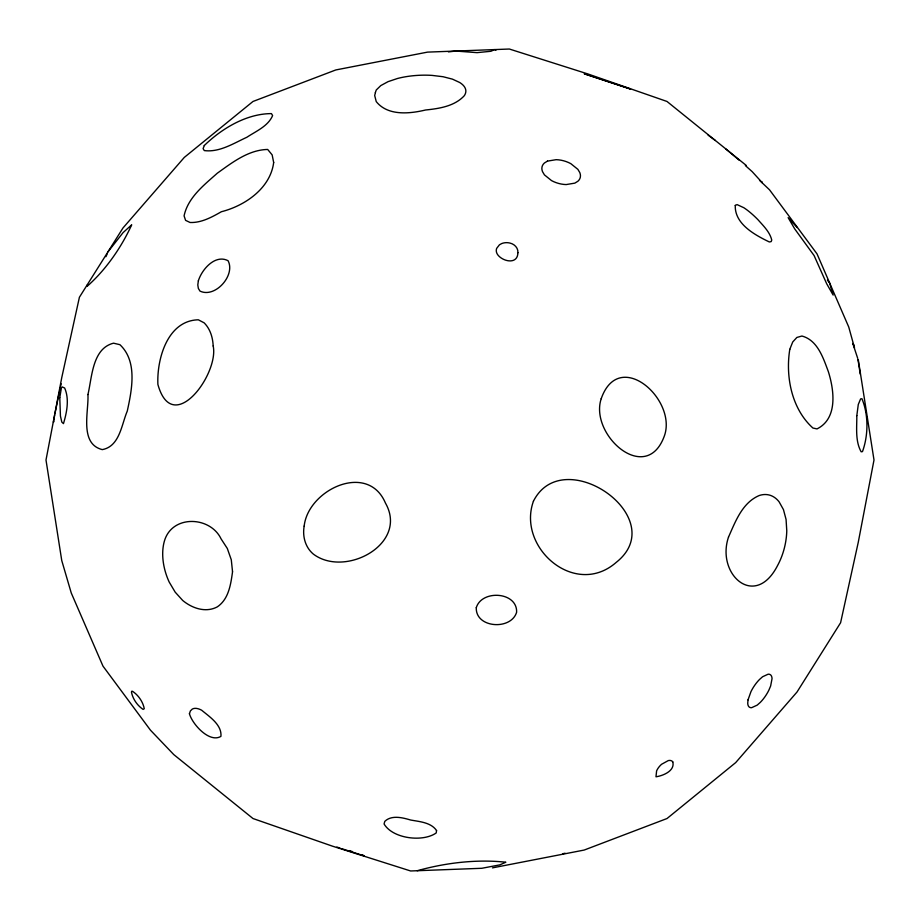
<?xml version="1.0" encoding="UTF-8"?>
<svg xmlns="http://www.w3.org/2000/svg" width="920" height="920" viewBox="0 0 920 920"><rect width="100%" height="100%" fill="white"/><g stroke="black" fill="none" stroke-linecap="round" stroke-linejoin="round"><path stroke-width="1.38" d="M54.648 415.104L53.452 422.257L53.728 421.498M54.889 413.862L59.374 391.989M59.616 390.839L60.363 387.4M60.616 386.262L61.168 383.801M105.903 256.703L107.065 254.15M107.962 251.861L123.096 232.599L131.709 224.814C121.405 247.319 105.903 269.779 87.204 286.258L87.354 284.855M417.22 870.734C445.51 862.787 476.801 859.061 505.839 862.224L499.836 864.869L481.85 868.284L410.642 870.975L332.212 846.078L253 818.535L173.788 754.607L150.466 730.181L102.982 666.126L71.254 592.974L61.755 560.567L46 460L61.755 377.625L79.407 297.252L122.992 227.964L184.287 157.423L253 101.465L335.823 69.943L427.558 52.118L509.358 49.024L587.788 73.922L667 101.465L746.212 165.393M562.707 853.748L565.11 853.219M492.441 867.882L584.177 850.057L667 818.535L735.712 762.577L797.007 692.035L840.592 622.748L858.245 542.374L874 460L858.245 359.433M448.431 51.899L455.768 51.048L477.066 52.647L490.877 51.279L494.73 49.576L495.926 50.278M364.021 855.807L341.538 848.631M349.404 850.62L352.544 851.655M336.881 847.044L340.239 848.194M362.399 855.036L364.021 855.646M854.519 347.898L848.746 327.025L817.018 253.874L769.534 189.819L759.529 180.343M708.124 135.159L715.38 140.507M725.88 148.982L739.358 160.344M745.372 165.577L752.181 171.649L762.312 182.769L762.105 182.033M827.402 280.197L829.679 283.061L833.152 295.09L826.654 283.693L814.096 255.564L794.754 228.953L788.13 217.626L797.192 227.55M854.243 345.782L852.782 343.424L857.624 358.11M672.819 761.967C675.107 770.925 662.975 775.779 655.983 776.79L656.604 770.902A11.396 5.968 -44.5 0 1 661.56 764.29L668.276 760.587A10.545 5.52 -44.5 0 1 672.819 761.967M857.842 359.225L858.624 363.618M858.855 364.998L860.223 374.072M189.428 713.713C192.268 724.189 209.495 743.348 220.938 736.368C222.007 724.845 209.484 716.737 201.63 710.206A19.171 9.809 52.6 0 0 192.257 709.101L190.394 710.93L189.428 713.713M476.284 607.683C475.421 628.176 511.106 630.545 516.615 612.248C517.477 591.744 481.792 589.375 476.284 607.683M59.777 397.67L60.432 416.024L61.812 422.073L63.457 423.637C66.815 412.551 69.54 399.096 64.641 387.998L62.157 386.929L61.375 388.022L59.777 397.67M304.175 526.102C302.358 536.199 305.198 547.147 313.179 553.955C344.862 578.266 408.813 544.042 385.434 503.044C367.85 461.449 308.073 489.659 304.175 526.102M856.819 415.61C856.899 427.535 855.117 441.059 861.154 451.789L862.466 451.628C868.411 435.321 868.606 414.793 861.936 398.728L860.625 398.889L858.291 404.455L856.819 415.61M213.187 345.989C219.167 373.842 172.661 437.575 157.895 384.445C156.722 359.007 167.532 320.493 198.329 319.803L204.136 322.839C210.266 328.957 212.773 337.467 213.187 345.989M87.94 394.542C88.895 411.459 79.12 443.785 102.281 449.615C119.703 446.418 121.509 424.637 127.27 411.091C131.905 389.827 137.712 361.376 119.899 344.678L113.528 343.183C92.276 348.484 92.069 377.246 87.94 394.542M748.029 699.867L747.73 703.236A20.355 7.647 -57.1 0 0 751.606 707.698L757.171 705.145L760.334 702.351A18.837 7.084 -57.1 0 0 768.798 690.322L770.638 685.998L772.041 678.649A20.355 7.647 -57.1 0 0 768.165 674.188L762.599 676.74L759.448 679.535A18.837 7.084 -57.1 0 0 750.984 691.575L748.029 699.867M601.208 398.705C589.122 434.953 646.76 486.3 664.596 435.298C676.683 399.061 619.056 347.714 601.208 398.705M517.903 252.689C517.73 264.88 502.86 261.694 497.72 254.759A11.396 8.521 4 0 1 496.639 248.411L499.445 244.8L501.687 243.57A10.545 7.877 4 0 1 509.887 243.052C514.372 244.03 518.293 247.859 517.903 252.689M232.541 571.757C230.782 584.303 228.758 599.138 217.327 606.855C205.746 613.065 192.199 608.315 182.746 600.507L175.191 592.169L169.177 582.026A46.322 29.302 68.2 0 1 165.151 538.786C174.248 514.659 210.53 516.683 221.099 538.913L227.309 548.458L231.288 559.785L232.541 571.757M198.352 280.83L197.8 284.935L198.352 288.431L199.973 291.077C215.13 298.471 235.738 275.287 228.068 260.716C215.234 254 201.848 269.399 198.352 280.83M436.563 830.553L436.206 832.945C422.809 842.432 392.702 838.718 384.065 823.963L384.801 821.353C391.632 814.775 402.569 817.638 410.665 820.03C419.577 821.663 431.054 822.388 436.563 830.553M789.797 349.324C785.346 376.659 791.694 408.986 812.935 428.041L817.018 428.904C838.028 418.508 834.164 390.103 828.333 371.577C823.216 357.926 817.604 340.181 801.929 336.03L796.858 337.456L792.718 341.987L789.797 349.324M273.677 162.483C270.388 188.335 245.03 205.723 221.386 211.726C211.807 217.166 201.388 222.95 190.072 222.49L185.598 220.363L184.08 215.889C187.887 197.558 203.998 185.081 217.281 173.224C232.242 162.518 248.469 149.845 267.674 149.454L272.147 154.882L273.677 162.483M728.513 537.073C715.863 574.298 755.044 609.81 777.63 565.42A48.035 28.796 -76.5 0 0 786.772 530.783L786.071 519.466L783.449 509.599L779.113 501.837A44.447 26.645 -76.5 0 0 759.138 495.558C742.21 502.826 735.482 521.49 728.513 537.073M735.264 205.413C734.539 223.951 754.687 234.876 769.338 241.96L771.155 241.626L771.754 240.051C769.787 231.863 763.255 225.733 757.873 219.604A41.009 12.006 50.6 0 0 743.82 207.713L737.081 204.608L735.264 205.413M375.394 92.552L374.693 95.542L376.245 101.602C387.768 116.035 409.48 113.85 425.569 109.998C439.197 108.606 454.56 106.271 464.289 95.715A48.035 18.055 -2.9 0 0 459.735 82.524L452.49 79.154L443.049 76.728L432.066 75.394A44.447 16.709 -2.9 0 0 397.486 78.487L388.044 81.662L380.799 85.583L376.245 90.01L375.394 92.552M533.439 501.204C516.718 547.434 574.977 598.448 616.216 562.384C672.29 517.925 563.247 442.094 533.439 501.204M204.286 145.532L203.101 148.614L204.286 150.581C219.408 152.57 233.599 143.347 246.859 137.264C256.013 131.192 268.088 126.247 272.619 115.575L271.434 113.608C246.537 113.654 221.846 128.455 204.286 145.532M131.813 691.369L131.445 692.001C132.71 698.878 137.31 705.525 143.106 709.4L144.267 708.722C142.991 701.856 138.391 695.209 132.595 691.334L131.813 691.369M547.503 161.103L544.433 162.978A18.837 11.293 16.5 0 0 542.512 171.637L544.433 174.88L551.505 180.584A20.355 12.201 16.5 0 0 566.156 184.575L574.816 183.137L577.886 181.263A18.837 11.293 16.5 0 0 579.807 172.603L577.886 169.361L570.814 163.656A20.355 12.201 16.5 0 0 556.163 159.677L547.503 161.103M585.028 73.979L584.246 73.841L630.591 89.056L585.028 73.979"/></g></svg>
